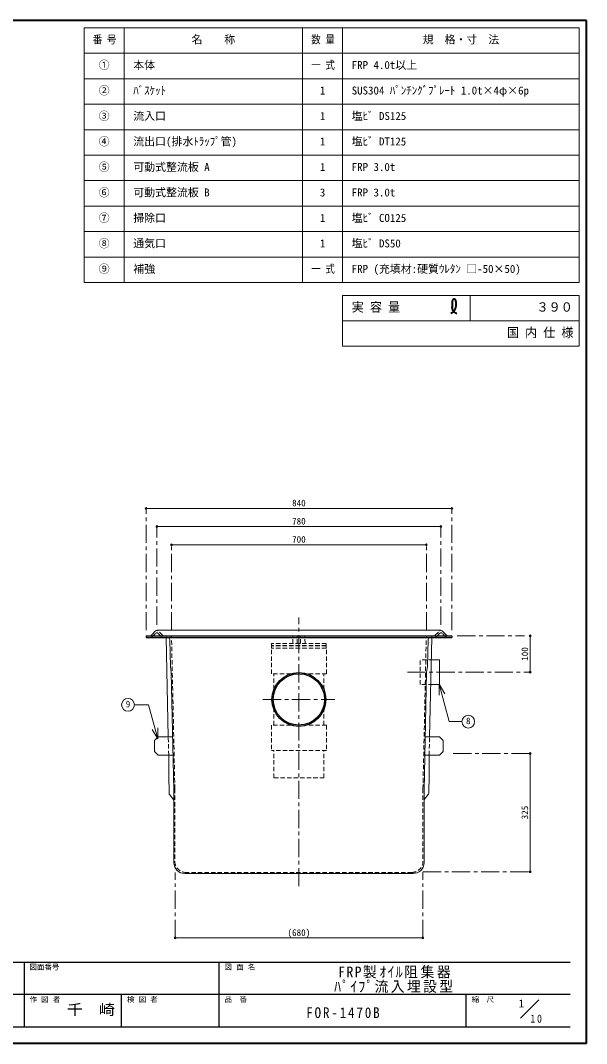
# Model space of a CAD drawing. Units: millimetres at full size, sheet at 1:10. Extents: x -2106 to 1944, y -1394 to 1416.
# Drawn here: x 389 to 1944, y -1394 to 1416 of the extents above; entities that cross this region are included whole.
import ezdxf
from ezdxf.enums import TextEntityAlignment as Align

# ---------------------------------------------------------------- set-up
doc = ezdxf.new("R2010")
doc.units = ezdxf.units.MM
doc.header["$LTSCALE"] = 10
doc.header["$PDMODE"] = 32
doc.header["$PDSIZE"] = 5
doc.linetypes.add('CHAIN1', pattern=[8, 5, -1, 1, -1])
doc.linetypes.add('DASHED1', pattern=[1.8, 1.2, -0.6])
doc.layers.add('0-0_ﾚｲﾔ1', color=7, linetype='Continuous', lineweight=9)
doc.styles.add('ＭＳ ゴシック', font='')
doc.styles.get('ＭＳ ゴシック').set_extended_font_data('MS Gothic')

msp = doc.modelspace()

# ---------------------------------------------------------------- linework, layer by layer
at = {"layer": '0-0_ﾚｲﾔ1', "color": 1, "lineweight": 40}
for p, q in [((1944.28, 1416.27), (-2105.72, 1416.27)), ((1944.28, -1393.73), (1944.28, 1416.27)), ((1944.28, -1393.73), (-2105.72, -1393.73))]:
    msp.add_line(p, q, dxfattribs=at)
at = {"layer": '0-0_ﾚｲﾔ1', "color": 3, "lineweight": 18}
for p, q in [((1924.28, 1396.27), (564.28, 1396.27)), ((564.28, 696.27), (564.28, 1396.27)), ((674.28, 696.27), (674.28, 1396.27)), ((1164.28, 696.27), (1164.28, 1396.27)), ((1274.28, 696.27), (1274.28, 1396.27)), ((1924.28, 696.27), (1924.28, 1396.27)), ((1924.28, 1326.27), (564.28, 1326.27)), ((1924.28, 1256.27), (564.28, 1256.27)), ((1924.28, 1186.27), (564.28, 1186.27)), ((1924.28, 1116.27), (564.28, 1116.27)), ((1924.28, 1046.27), (564.28, 1046.27)), ((1924.28, 976.27), (564.28, 976.27)), ((1924.28, 906.27), (564.28, 906.27)), ((1924.28, 836.27), (564.28, 836.27)), ((1924.28, 766.27), (564.28, 766.27)), ((1924.28, 696.27), (564.28, 696.27)), ((1924.28, 661.27), (1274.28, 661.27)), ((1274.28, 521.27), (1274.28, 661.27)), ((1624.28, 591.27), (1624.28, 661.27)), ((1924.28, 521.27), (1924.28, 661.27)), ((1924.28, 591.27), (1274.28, 591.27)), ((1924.28, 521.27), (1274.28, 521.27))]:
    msp.add_line(p, q, dxfattribs=at)
at = {"layer": '0-0_ﾚｲﾔ1', "color": 4}
for p, q in [((734.28, 76.27), (1574.28, 76.27)), ((1544.28, 26.27), (764.28, 26.27)), ((804.28, -23.73), (1504.28, -23.73)), ((795.45, -551.73), (789.39, -278.73)), ((1513.11, -551.73), (1519.17, -278.73)), ((1789.28, -273.73), (1789.28, -373.73)), ((1540.22, -340.23), (1523.26, -340.23)), ((1540.22, -407.23), (1540.22, -340.23)), ((1540.22, -407.23), (1522.23, -407.23)), ((796.68, -607), (796.56, -601.73)), ((1511.88, -607), (1511.99, -601.73)), ((1789.28, -596.73), (1789.28, -921.73)), ((809.07, -722.39), (798.93, -710.06)), ((1499.49, -722.39), (1509.63, -710.06)), ((814.28, -1103.73), (1494.28, -1103.73))]:
    msp.add_line(p, q, dxfattribs=at)
at = {"layer": '0-0_ﾚｲﾔ1', "color": 4, "linetype": 'CHAIN1'}
for p, q in [((734.28, -258.73), (734.28, 76.27)), ((1574.28, -258.73), (1574.28, 76.27)), ((764.28, -243.73), (764.28, 26.27)), ((1544.28, -243.73), (1544.28, 26.27)), ((804.28, -258.73), (804.28, -23.73)), ((1504.28, -258.73), (1504.28, -23.73)), ((1154.28, -961.73), (1154.28, -223.73)), ((1589.28, -273.73), (1774.28, -273.73)), ((1452.22, -373.73), (1789.28, -373.73)), ((1055.28, -448.73), (1253.28, -448.73)), ((1578.02, -596.73), (1789.28, -596.73)), ((814.28, -1103.73), (814.28, -924.39)), ((1494.28, -1103.73), (1494.28, -924.39)), ((1494.74, -921.73), (1789.28, -921.73))]:
    msp.add_line(p, q, dxfattribs=at)
at = {"layer": '0-0_ﾚｲﾔ1', "color": 5, "lineweight": 25}
for p, q in [((734.28, -273.73), (734.28, -278.73)), ((734.28, -273.73), (1574.28, -273.73)), ((734.28, -278.73), (1574.28, -278.73)), ((1574.28, -273.73), (1574.28, -278.73))]:
    msp.add_line(p, q, dxfattribs=at)
at = {"layer": '0-0_ﾚｲﾔ1', "lineweight": 18}
for p, q in [((760.71, -260.23), (748.96, -272.23)), ((764.28, -258.73), (1544.28, -258.73)), ((1547.85, -260.23), (1559.6, -272.23)), ((799.5, -283.62), (801.17, -358.73)), ((801.17, -358.73), (803.5, -373.73)), ((810.69, -697.39), (803.5, -373.73)), ((1497.87, -697.39), (1505.06, -373.73)), ((1539.68, -406.89), (1554.68, -432.87)), ((1539.68, -406.89), (1539.68, -436.89)), ((702.41, -463.45), (741.53, -463.45)), ((766.54, -556.79), (741.53, -463.45)), ((766.54, -556.79), (751.54, -530.81)), ((766.54, -556.79), (766.54, -526.79)), ((768.01, -551.73), (758.01, -561.73)), ((758.01, -591.73), (758.01, -561.73)), ((768.01, -551.73), (807.46, -551.73)), ((1540.55, -551.73), (1501.1, -551.73)), ((1540.55, -551.73), (1550.55, -561.73)), ((1550.55, -591.73), (1550.55, -561.73)), ((810.69, -697.39), (810.69, -897.39)), ((1497.87, -697.39), (1497.87, -897.39)), ((1467.87, -926.73), (840.69, -926.73)), ((1763.06, -1324.23), (1813.57, -1273.73))]:
    msp.add_line(p, q, dxfattribs=at)
at = {"layer": '0-0_ﾚｲﾔ1', "color": 4, "linetype": 'DASHED1'}
for p, q in [((750.92, -277.23), (760.71, -267.23)), ((779.6, -272.23), (767.85, -260.23)), ((767.85, -267.23), (777.64, -277.23)), ((789.39, -278.73), (789.28, -273.73)), ((813.63, -694.39), (804.39, -278.62)), ((1494.93, -694.39), (1504.17, -278.62)), ((1519.17, -278.73), (1519.28, -273.73)), ((1528.96, -272.23), (1540.71, -260.23)), ((1540.71, -267.23), (1530.92, -277.23)), ((1557.64, -277.23), (1547.85, -267.23)), ((1487.22, -407.23), (1487.22, -340.23)), ((1523.26, -340.23), (1487.22, -340.23)), ((1522.23, -407.23), (1487.22, -407.23)), ((796.56, -601.73), (795.45, -551.73)), ((1511.99, -601.73), (1513.11, -551.73)), ((813.63, -694.39), (813.63, -894.39)), ((1494.93, -694.39), (1494.93, -894.39)), ((1464.94, -923.73), (843.62, -923.73))]:
    msp.add_line(p, q, dxfattribs=at)
at = {"layer": '0-0_ﾚｲﾔ1', "linetype": 'DASHED1', "lineweight": 18}
for p, q in [((1137.53, -294.73), (1138.03, -273.73)), ((1149.78, -294.73), (1149.28, -273.73)), ((1158.78, -294.73), (1159.28, -273.73)), ((1171.03, -294.73), (1170.53, -273.73)), ((1229.78, -308.23), (1078.78, -308.23)), ((1229.28, -294.73), (1079.28, -294.73)), ((1079.28, -294.73), (1079.28, -300.73)), ((1229.28, -300.73), (1079.28, -300.73)), ((1229.28, -301.73), (1079.28, -301.73)), ((1079.28, -301.73), (1079.28, -307.73)), ((1229.28, -307.73), (1079.28, -307.73)), ((1229.28, -294.73), (1229.28, -300.73)), ((1229.28, -301.73), (1229.28, -307.73)), ((1229.78, -378.23), (1229.78, -308.23)), ((1085.78, -420.73), (1085.78, -378.23)), ((1229.78, -378.23), (1176.77, -378.23)), ((1222.78, -420.73), (1222.78, -378.23)), ((1085.78, -519.23), (1085.78, -476.72)), ((1222.78, -519.23), (1222.78, -476.72)), ((1229.78, -519.23), (1176.77, -519.23)), ((1229.78, -519.23), (1229.78, -589.23)), ((1229.78, -589.23), (1078.78, -589.23)), ((1085.78, -663.73), (1085.78, -589.23))]:
    msp.add_line(p, q, dxfattribs=at)
at = {"layer": '0-0_ﾚｲﾔ1', "color": 6, "lineweight": 25}
for p, q in [((-2060.72, -1170.16), (1899.28, -1170.16)), ((399.28, -1170.16), (399.28, -1348.73)), ((934.99, -1348.73), (934.99, -1170.16)), ((1899.28, -1259.44), (-136.43, -1259.44)), ((667.14, -1348.73), (667.14, -1259.44)), ((1613.57, -1348.73), (1613.57, -1259.44)), ((1899.28, -1348.73), (-2060.72, -1348.73))]:
    msp.add_line(p, q, dxfattribs=at)
at = {"layer": '0-0_ﾚｲﾔ1', "color": 1, "lineweight": 40}
for points in [[(1571.11, 612.46), (1571.92, 612.75), (1573.31, 613.26), (1574.67, 613.81), (1575.98, 614.41), (1577.22, 615.1), (1578.37, 615.89), (1578.99, 616.4), (1579.51, 616.89), (1580.34, 617.81), (1581.09, 618.82), (1581.77, 619.89), (1582.4, 621.01), (1582.98, 622.17), (1583.29, 622.85), (1583.61, 623.55), (1584.11, 624.77), (1584.58, 625.99), (1584.99, 627.22), (1585.36, 628.44), (1585.66, 629.67), (1585.8, 630.37), (1585.94, 631.17), (1586.11, 632.55), (1586.21, 633.94), (1586.25, 635.37), (1586.24, 636.85), (1586.2, 638.4), (1586.16, 639.33), (1586.09, 640.61), (1585.91, 642.88), (1585.56, 645.08), (1584.99, 647.1), (1584.09, 648.78), (1582.81, 650), (1581.86, 650.43), (1581.51, 650.53), (1580.87, 650.63), (1580.2, 650.65), (1579.53, 650.6)], [(1579.53, 650.6), (1578.87, 650.46), (1578.25, 650.24), (1577.92, 650.08), (1577.43, 649.75), (1576.7, 649.03), (1576.13, 648.16), (1575.7, 647.16), (1575.37, 646.09), (1575.15, 644.99), (1575.05, 644.34), (1574.96, 643.49), (1574.89, 642.06), (1574.89, 640.67), (1574.94, 639.29), (1575, 637.92), (1575.05, 636.55), (1575.05, 635.75), (1575.03, 634.53), (1574.92, 632.42), (1574.79, 630.29), (1574.72, 628.16), (1574.8, 626.06), (1575.1, 624.01), (1575.41, 622.85), (1575.6, 622.3), (1576, 621.36), (1576.46, 620.44), (1576.99, 619.56), (1577.59, 618.72), (1578.24, 617.92), (1578.64, 617.48), (1578.94, 617.16), (1579.48, 616.65), (1580.04, 616.15), (1580.63, 615.69), (1581.23, 615.25), (1581.85, 614.84), (1582.22, 614.61), (1582.7, 614.33)], [(1582.7, 614.33), (1583.55, 613.88), (1584.41, 613.46), (1585.29, 613.06), (1586.18, 612.68), (1587.07, 612.31), (1587.59, 612.1)]]:
    msp.add_lwpolyline(points, dxfattribs=at)
at = {"layer": '0-0_ﾚｲﾔ1', "linetype": 'DASHED1', "lineweight": 18}
for points in [[(1131.79, -378.23), (1078.78, -378.23), (1078.78, -308.23)], [(1131.79, -519.23), (1078.78, -519.23), (1078.78, -589.23)], [(1085.78, -663.73), (1222.78, -663.73), (1222.78, -589.23)]]:
    msp.add_lwpolyline(points, dxfattribs=at)
at = {"layer": '0-0_ﾚｲﾔ1', "lineweight": 18}
for points in [[(1509.06, -283.62), (1507.39, -358.73), (1505.06, -373.73)], [(1539.68, -406.89), (1567.21, -509.62), (1601.88, -509.62)], [(758.01, -591.73), (768.01, -601.73), (808.57, -601.73)], [(1550.55, -591.73), (1540.55, -601.73), (1499.99, -601.73)]]:
    msp.add_lwpolyline(points, dxfattribs=at)
at = {"layer": '0-0_ﾚｲﾔ1', "color": 4}
for points in [[(796.68, -607), (796.68, -657), (797.79, -707)], [(1511.88, -607), (1511.88, -657), (1510.77, -707)]]:
    msp.add_lwpolyline(points, dxfattribs=at)
at = {"layer": '0-0_ﾚｲﾔ1', "color": 5, "lineweight": 25}
for radius in [74, 70.5]:
    msp.add_circle((1154.28, -448.73), radius, dxfattribs=at)
at = {"layer": '0-0_ﾚｲﾔ1', "lineweight": 18}
for centre in [(684.91, -463.45), (1619.38, -509.62)]:
    msp.add_circle(centre, 17.5, dxfattribs=at)
for centre, radius, start, end in [((745.39, -268.73), 5, 270, 315.6053), ((764.28, -263.73), 5, 90, 135.6053), ((794.5, -283.73), 5, 1.27303, 90), ((1514.06, -283.73), 5, 90, 178.72697), ((1544.28, -263.73), 5, 44.3947, 90), ((1563.17, -268.73), 5, 224.3947, 270), ((840.69, -896.73), 30, 181.27303, 270), ((1467.87, -896.73), 30, 270, 358.72697)]:
    msp.add_arc(centre, radius, start, end, dxfattribs=at)
at = {"layer": '0-0_ﾚｲﾔ1', "color": 4, "linetype": 'DASHED1'}
for centre, radius, start, end in [((747.35, -273.73), 5, 270, 315.6053), ((764.28, -270.73), 5, 44.3947, 135.6053), ((764.28, -263.73), 5, 44.3947, 90), ((781.21, -273.73), 5, 224.3947, 270), ((783.17, -268.73), 5, 224.3947, 270), ((799.39, -278.73), 5, 1.27303, 90), ((1509.17, -278.73), 5, 90, 178.72697), ((1525.39, -268.73), 5, 270, 315.6053), ((1527.35, -273.73), 5, 270, 315.6053), ((1544.28, -263.73), 5, 90, 135.6053), ((1544.28, -270.73), 5, 44.3947, 135.6053), ((1561.21, -273.73), 5, 224.3947, 270), ((843.62, -893.73), 30, 181.27303, 270), ((1464.94, -893.73), 30, 270, 358.72697)]:
    msp.add_arc(centre, radius, start, end, dxfattribs=at)
at = {"layer": '0-0_ﾚｲﾔ1', "color": 4}
for centre, start, end in [((802.79, -706.89), 181.27303, 219.43455), ((805.21, -725.57), 1.27303, 39.43455), ((1503.35, -725.57), 140.56545, 178.72697), ((1505.77, -706.89), 320.56545, 358.72697)]:
    msp.add_arc(centre, 5, start, end, dxfattribs=at)
at = {"layer": '0-0_ﾚｲﾔ1', "color": 1}
for p in [(734.28, 76.27), (1574.28, 76.27), (764.28, 26.27), (1544.28, 26.27), (804.28, -23.73), (1504.28, -23.73), (1789.28, -273.73), (1789.28, -373.73), (1789.28, -596.73), (1789.28, -921.73), (814.28, -1103.73), (1494.28, -1103.73)]:
    msp.add_point(p, dxfattribs=at)

# ---------------------------------------------------------------- texts
at = {"layer": '0-0_ﾚｲﾔ1', "style": 'ＭＳ ゴシック'}
for s, height, width, p in [('番 号', 21.99, 0.85, (588.03, 1346.27)), ('数 量', 21.99, 0.85, (1188.03, 1346.27)), ('一 式', 21.99, 0.85, (1188.03, 1276.27)), ('一 式', 21.99, 0.85, (1188.03, 716.27)), ('実 容 量', 25.66, 0.95, (1299.28, 608.77)), ('３９０', 25.66, 0.95, (1806.78, 608.77)), ('国 内 仕 様', 25.66, 0.95, (1725.53, 538.77)), ('千\u3000崎', 29.33, 1.1, (517.14, -1324.08))]:
    msp.add_text(s, height=height, dxfattribs=dict(at, width=width)).set_placement(p, align=Align.BOTTOM_LEFT)
for s, height, p in [('名\u3000\u3000称', 21.99, (859.28, 1346.27)), ('規\u3000格・寸\u3000法', 21.99, (1494.28, 1346.27)), ('①', 21.99, (604.28, 1276.27)), ('本体', 21.99, (699.28, 1276.27)), ('FRP 4.0t以上', 21.99, (1299.28, 1276.27)), ('②', 21.99, (604.28, 1206.27)), ('ﾊﾞｽｹｯﾄ', 21.99, (699.28, 1206.27)), ('SUS304 ﾊﾟﾝﾁﾝｸﾞﾌﾟﾚｰﾄ 1.0t×4φ×6p', 21.99, (1299.28, 1206.27)), ('1', 21.99, (1211.78, 1206.27)), ('③', 21.99, (604.28, 1136.27)), ('流入口', 21.99, (699.28, 1136.27)), ('1', 21.99, (1211.78, 1136.27)), ('塩ﾋﾞ DS125', 21.99, (1299.28, 1136.27)), ('④', 21.99, (604.28, 1066.27)), ('流出口(排水ﾄﾗｯﾌﾟ管)', 21.99, (699.28, 1066.27)), ('塩ﾋﾞ DT125', 21.99, (1299.28, 1066.27)), ('1', 21.99, (1211.78, 1066.27)), ('⑤', 21.99, (604.28, 996.27)), ('可動式整流板 A', 21.99, (699.28, 996.27)), ('1', 21.99, (1211.78, 996.27)), ('FRP 3.0t', 21.99, (1299.28, 996.27)), ('⑥', 21.99, (604.28, 926.27)), ('可動式整流板 B', 21.99, (699.28, 926.27)), ('3', 21.99, (1211.78, 926.27)), ('FRP 3.0t', 21.99, (1299.28, 926.27)), ('⑦', 21.99, (604.28, 856.27)), ('掃除口', 21.99, (699.28, 856.27)), ('1', 21.99, (1211.78, 856.27)), ('塩ﾋﾞ CO125', 21.99, (1299.28, 856.27)), ('⑧', 21.99, (604.28, 786.27)), ('通気口', 21.99, (699.28, 786.27)), ('塩ﾋﾞ DS50', 21.99, (1299.28, 786.27)), ('1', 21.99, (1211.78, 786.27)), ('⑨', 21.99, (604.28, 716.27)), ('補強', 21.99, (699.28, 716.27)), ('FRP (充填材:硬質ｳﾚﾀﾝ □-50×50)', 21.99, (1299.28, 716.27)), ('840', 18.33, (1135.53, 76.27)), ('780', 18.33, (1135.53, 26.27)), ('700', 18.33, (1135.53, -23.73)), ('9', 18.33, (678.66, -475.95)), ('8', 18.33, (1613.13, -522.12)), ('(680)', 18.33, (1123.03, -1103.73)), ('図面番号', 14.66, (414.28, -1195.16)), ('図 面 名', 14.66, (949.99, -1195.16)), ('作 図 者', 14.66, (414.28, -1284.44)), ('検 図 者', 14.66, (682.14, -1284.44)), ('品\u3000番', 14.66, (949.99, -1284.44)), ('縮\u3000尺', 14.66, (1628.57, -1284.44)), ('1', 21.99, (1757.98, -1301.25))]:
    msp.add_text(s, height=height, dxfattribs=at).set_placement(p, align=Align.BOTTOM_LEFT)
for s, p in [('100', (1789.28, -342.48)), ('325', (1789.28, -777.98))]:
    msp.add_text(s, height=18.33, rotation=90, dxfattribs=at).set_placement(p, align=Align.BOTTOM_LEFT)
at = {"layer": '0-0_ﾚｲﾔ1', "attachment_point": 7, "style": 'ＭＳ ゴシック'}
for s, insert, char_height in [('\\T1.19;\\W0.95;FRP製ｵｲﾙ阻集器', (1262.14, -1214.8), 29.33), ('\\T1.17;\\W0.95;ﾊﾟｲﾌﾟ流入埋設型', (1250.89, -1254.8), 29.33), ('\\T1.28;\\W0.9;FOR-1470B', (1174.28, -1324.08), 29.33), ('\\T1.36;\\W0.9;10', (1789.95, -1336.63), 21.99)]:
    msp.add_mtext(s, dxfattribs=dict(at, insert=insert, char_height=char_height))

doc.saveas('drawing.dxf')
